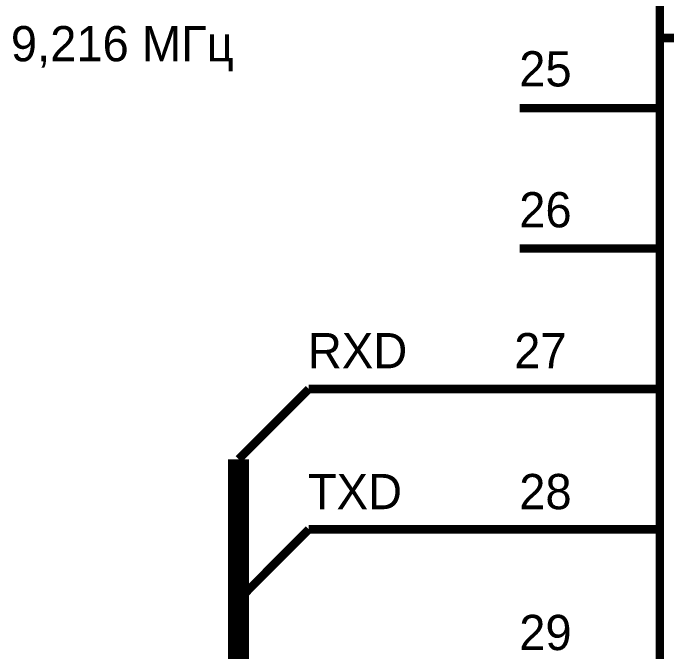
# Model space of a CAD drawing. Header units: inches. Extents: x 0 to 594, y 0 to 420.
# Drawn here: x 241.98 to 265.26, y 153.13 to 175.88 of the extents above; entities that cross this region are included whole.
import ezdxf

# ---------------------------------------------------------------- set-up
doc = ezdxf.new("R2010")
doc.units = ezdxf.units.IN
doc.layers.add('Sheet', color=255, linetype='Continuous')

msp = doc.modelspace()

# ---------------------------------------------------------------- linework, layer by layer
at = {"layer": 'Sheet'}
msp.add_lwpolyline([(265.004, 309.994, 0.3, 0.3, 0), (352.503, 309.994, 0.3, 0.3, 0), (352.503, 135.002, 0.3, 0.3, 0), (265.004, 135.002, 0.3, 0.3, 0), (265.004, 309.994, 0.3, 0.3, 0)], format="xyseb", close=True, dxfattribs=at)
for points in [[(265.004, 174.993, 0.3, 0.3, 0), (302.51, 174.993, 0.3, 0.3, 0)], [(265.004, 172.495, 0.3, 0.3, 0), (260.009, 172.495, 0.3, 0.3, 0)], [(265.004, 167.501, 0.3, 0.3, 0), (260.009, 167.501, 0.3, 0.3, 0)], [(250.009, 159.997, 0.3, 0.3, 0), (252.506, 162.495, 0.3, 0.3, 0)], [(252.506, 162.495, 0.3, 0.3, 0), (260.009, 162.495, 0.3, 0.3, 0)], [(265.004, 162.495, 0.3, 0.3, 0), (260.009, 162.495, 0.3, 0.3, 0)], [(250.009, 159.997, 0.749, 0.749, 0), (250.009, 89.994, 0.749, 0.749, 0)], [(250.009, 154.991, 0.3, 0.3, 0), (252.506, 157.5, 0.3, 0.3, 0)], [(252.506, 157.5, 0.3, 0.3, 0), (260.009, 157.5, 0.3, 0.3, 0)], [(265.004, 157.5, 0.3, 0.3, 0), (260.009, 157.5, 0.3, 0.3, 0)]]:
    msp.add_lwpolyline(points, format="xyseb", dxfattribs=at)

# ---------------------------------------------------------------- texts
for s, p in [('9,216 МГц', (241.9, 174.164)), ('25', (259.998, 173.268)), ('26', (259.998, 168.251)), ('RXD', (252.472, 163.234)), ('27', (259.819, 163.234)), ('TXD', (252.472, 158.217)), ('28', (259.998, 158.217)), ('29', (259.998, 153.2))]:
    msp.add_text(s, height=1.2543, dxfattribs=at).set_placement(p)

doc.saveas('drawing.dxf')
